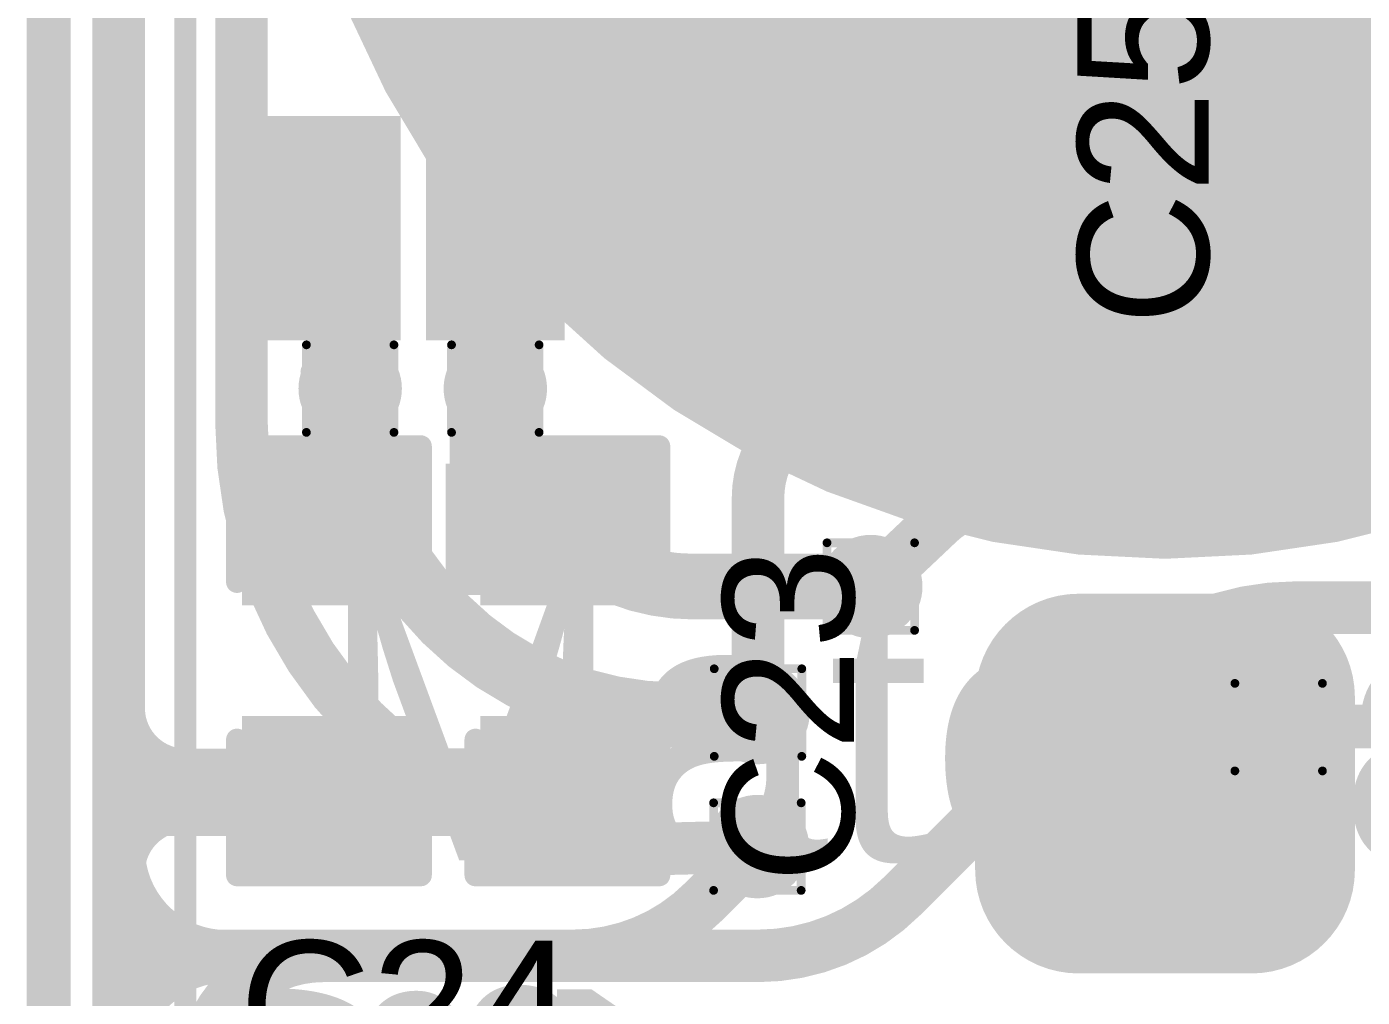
# Model space of a CAD drawing. Header units: inches. Extents: x -17 to 443, y -40 to 218.
# Drawn here: x 139.69 to 147.43, y 15.91 to 21.54 of the extents above; entities that cross this region are included whole.
import ezdxf

# ---------------------------------------------------------------- set-up
doc = ezdxf.new("R2010")
doc.units = ezdxf.units.IN
for name, color, linetype in [('Board Outline', 216, 'Continuous'), ('Bottom Layer', 5, 'Continuous'), ('Bottom Overlay', 54, 'Continuous'), ('Bottom Paste', 16, 'Continuous'), ('Bottom Solder', 6, 'Continuous'), ('Drill Drawing', 1, 'Continuous'), ('Fabrication', 76, 'Continuous'), ('Top Layer', 1, 'Continuous'), ('Top Overlay', 2, 'Continuous'), ('Top Paste', 8, 'Continuous'), ('Top Solder', 216, 'Continuous'), ('Via Holes', 16, 'Continuous')]:
    doc.layers.add(name, color=color, linetype=linetype)
doc.styles.add('Arial', font='', dxfattribs={"height": 0.2})
doc.styles.add('Arial Black_Bold', font='', dxfattribs={"height": 0.2})
doc.styles.get('Arial').set_extended_font_data('Arial')
doc.styles.get('Arial Black_Bold').set_extended_font_data('Arial Black', bold=True)

# ---------------------------------------------------------------- blocks, each defined once
blk = doc.blocks.new('SEMG_PAD_B_67')
at = {"layer": 'Bottom Layer'}
h = blk.add_hatch(color=5, dxfattribs=at)
edge = h.paths.add_edge_path()
edge.add_arc((2.794e-05, -9.98718602), 5.00000016, 0, 360)
at = {"layer": 'Bottom Paste'}
h = blk.add_hatch(color=16, dxfattribs=at)
edge = h.paths.add_edge_path()
edge.add_arc((2.794e-05, -9.98718602), 5.00000016, 0, 360)
at = {"layer": 'Bottom Solder'}
h = blk.add_hatch(color=6, dxfattribs=at)
edge = h.paths.add_edge_path()
edge.add_arc((2.794e-05, -9.98718602), 5.10160016, 0, 360)
at = {"layer": 'Bottom Overlay', "const_width": 0.127}
blk.add_lwpolyline([(5.683262699999999, 10.96579468), (5.683262699999999, -10.96562958)], dxfattribs=at)
blk = doc.blocks.new('SOT_23_5_77')
at = {"layer": 'Top Layer'}
for points in [[(-1.85000011, 1.25000004), (-0.74999977, 1.25000004), (-0.74999977, 0.65000124), (-1.85000011, 0.65000124)], [(0.74999977, 1.25000004), (1.85000011, 1.25000004), (1.85000011, 0.65000124), (0.74999977, 0.65000124)], [(-1.85000011, 0.2999994), (-0.74999977, 0.2999994), (-0.74999977, -0.2999994), (-1.85000011, -0.2999994)], [(-1.85000011, -0.65000124), (-0.74999977, -0.65000124), (-0.74999977, -1.25000004), (-1.85000011, -1.25000004)], [(0.74999977, -0.65000124), (1.85000011, -0.65000124), (1.85000011, -1.25000004), (0.74999977, -1.25000004)]]:
    blk.add_hatch(color=1, dxfattribs=at).paths.add_polyline_path(points)
at = {"layer": 'Top Paste'}
for points in [[(-1.85000011, 1.25000004), (-0.74999977, 1.25000004), (-0.74999977, 0.65000124), (-1.85000011, 0.65000124)], [(0.74999977, 1.25000004), (1.85000011, 1.25000004), (1.85000011, 0.65000124), (0.74999977, 0.65000124)], [(-1.85000011, 0.2999994), (-0.74999977, 0.2999994), (-0.74999977, -0.2999994), (-1.85000011, -0.2999994)], [(-1.85000011, -0.65000124), (-0.74999977, -0.65000124), (-0.74999977, -1.25000004), (-1.85000011, -1.25000004)], [(0.74999977, -0.65000124), (1.85000011, -0.65000124), (1.85000011, -1.25000004), (0.74999977, -1.25000004)]]:
    blk.add_hatch(color=8, dxfattribs=at).paths.add_polyline_path(points)
at = {"layer": 'Top Solder'}
for points in [[(-1.95160011, 1.35160004), (-0.6483997699999999, 1.35160004), (-0.6483997699999999, 0.54840124), (-1.95160011, 0.54840124)], [(0.6483997699999999, 1.35160004), (1.95160011, 1.35160004), (1.95160011, 0.54840124), (0.6483997699999999, 0.54840124)], [(-1.95160011, 0.4015993999999999), (-0.6483997699999999, 0.4015993999999999), (-0.6483997699999999, -0.4015993999999999), (-1.95160011, -0.4015993999999999)], [(-1.95160011, -0.54840124), (-0.6483997699999999, -0.54840124), (-0.6483997699999999, -1.35160004), (-1.95160011, -1.35160004)], [(0.6483997699999999, -0.54840124), (1.95160011, -0.54840124), (1.95160011, -1.35160004), (0.6483997699999999, -1.35160004)]]:
    blk.add_hatch(color=216, dxfattribs=at).paths.add_polyline_path(points)
at = {"layer": 'Top Overlay', "const_width": 0.127}
for points in [[(-0.87900256, 1.4986), (-0.87900256, 1.3986002)], [(-0.87900256, 1.4986), (0.8735949, 1.4986)], [(0.8735949, 1.4986), (0.8735974400000001, 1.3986002)], [(-2.1336, 1.0668), (-2.1336, 0.8128)], [(-2.1336, 1.0668), (-2.0066, 0.9397999999999999)], [(-2.0066, 0.9397999999999999), (-2.1336, 0.8128)], [(0.88000078, 0.43999912), (0.8800033199999999, -0.41800018)], [(-0.87900256, -1.3986002), (-0.87900256, -1.4986)], [(0.8735974400000001, -1.3986002), (0.8735949, -1.4986)], [(-0.87900256, -1.4986), (0.8735949, -1.4986)]]:
    blk.add_lwpolyline(points, dxfattribs=at)
at = {"layer": 'Top Overlay', "const_width": 0.0635}
for points in [[(-0.9107525599999998, 1.4986, 1), (-0.8472525599999999, 1.4986, 1)], [(-0.9107525599999998, 1.4986, 1), (-0.8472525599999999, 1.4986, 1)], [(0.8418448999999999, 1.4986, 1), (0.9053449, 1.4986, 1)], [(0.8418448999999999, 1.4986, 1), (0.9053449, 1.4986, 1)], [(-0.9107525599999998, 1.3986002, 1), (-0.8472525599999999, 1.3986002, 1)], [(0.84184744, 1.3986002, 1), (0.9053474399999999, 1.3986002, 1)], [(-2.16535, 1.0668, 1), (-2.10185, 1.0668, 1)], [(-2.16535, 1.0668, 1), (-2.10185, 1.0668, 1)], [(-2.03835, 0.9397999999999999, 1), (-1.97485, 0.9397999999999999, 1)], [(-2.03835, 0.9397999999999999, 1), (-1.97485, 0.9397999999999999, 1)], [(-2.16535, 0.8128, 1), (-2.10185, 0.8128, 1)], [(-2.16535, 0.8128, 1), (-2.10185, 0.8128, 1)], [(0.84825078, 0.43999912, 1), (0.91175078, 0.43999912, 1)], [(0.8482533200000001, -0.41800018, 1), (0.9117533199999999, -0.41800018, 1)], [(-0.9107525599999998, -1.3986002, 1), (-0.8472525599999999, -1.3986002, 1)], [(0.84184744, -1.3986002, 1), (0.9053474399999999, -1.3986002, 1)], [(-0.9107525599999998, -1.4986, 1), (-0.8472525599999999, -1.4986, 1)], [(-0.9107525599999998, -1.4986, 1), (-0.8472525599999999, -1.4986, 1)], [(0.8418448999999999, -1.4986, 1), (0.9053449, -1.4986, 1)], [(0.8418448999999999, -1.4986, 1), (0.9053449, -1.4986, 1)]]:
    blk.add_lwpolyline(points, format="xyb", close=True, dxfattribs=at)
blk = doc.blocks.new('T____P____SMD_3_P____213')
at = {"layer": 'Top Layer'}
h = blk.add_hatch(color=1, dxfattribs=at)
edge = h.paths.add_edge_path()
edge.add_arc((-0.50000154, -2.03999846), 0.499999, 90, 180)
edge.add_line((-1.00000054, -2.03999846), (-1.00000054, -3.04000154))
edge.add_arc((-0.50000154, -3.04000154), 0.499999, 180, 270)
edge.add_line((-0.5000015400000001, -3.54000054), (0.5000015399999999, -3.54000054))
edge.add_arc((0.50000154, -3.04000154), 0.499999, 270, 360)
edge.add_line((1.00000054, -3.04000154), (1.00000054, -2.03999846))
edge.add_arc((0.50000154, -2.03999846), 0.499999, 0, 90)
edge.add_line((0.50000154, -1.53999946), (-0.50000154, -1.53999946))
at = {"layer": 'Top Paste'}
h = blk.add_hatch(color=8, dxfattribs=at)
edge = h.paths.add_edge_path()
edge.add_arc((-0.50000154, -2.03999846), 0.499999, 90, 180)
edge.add_line((-1.00000054, -2.03999846), (-1.00000054, -3.04000154))
edge.add_arc((-0.50000154, -3.04000154), 0.499999, 180, 270)
edge.add_line((-0.5000015400000001, -3.54000054), (0.5000015399999999, -3.54000054))
edge.add_arc((0.50000154, -3.04000154), 0.499999, 270, 360)
edge.add_line((1.00000054, -3.04000154), (1.00000054, -2.03999846))
edge.add_arc((0.50000154, -2.03999846), 0.499999, 0, 90)
edge.add_line((0.50000154, -1.53999946), (-0.50000154, -1.53999946))
at = {"layer": 'Top Solder'}
h = blk.add_hatch(color=216, dxfattribs=at)
edge = h.paths.add_edge_path()
edge.add_arc((-0.50000154, -2.03999846), 0.601599, 90, 180)
edge.add_line((-1.10160054, -2.03999846), (-1.10160054, -3.04000154))
edge.add_arc((-0.50000154, -3.04000154), 0.601599, 180, 270)
edge.add_line((-0.5000015400000001, -3.64160054), (0.5000015399999999, -3.64160054))
edge.add_arc((0.50000154, -3.04000154), 0.601599, 270, 360)
edge.add_line((1.10160054, -3.04000154), (1.10160054, -2.03999846))
edge.add_arc((0.50000154, -2.03999846), 0.601599, 0, 90)
edge.add_line((0.50000154, -1.43839946), (-0.50000154, -1.43839946))
blk = doc.blocks.new('C___0603_239')
at = {"layer": 'Top Layer'}
for points in [[(-0.3809999999999999, 0.4445), (-0.3809999999999999, -0.4445), (-1.143, -0.4445), (-1.143, 0.4445)], [(1.143, 0.4445), (1.143, -0.4445), (0.3809999999999999, -0.4445), (0.3809999999999999, 0.4445)]]:
    blk.add_hatch(color=1, dxfattribs=at).paths.add_polyline_path(points)
at = {"layer": 'Top Paste'}
for points in [[(-0.3809999999999999, 0.4445), (-0.3809999999999999, -0.4445), (-1.143, -0.4445), (-1.143, 0.4445)], [(1.143, 0.4445), (1.143, -0.4445), (0.3809999999999999, -0.4445), (0.3809999999999999, 0.4445)]]:
    blk.add_hatch(color=8, dxfattribs=at).paths.add_polyline_path(points)
at = {"layer": 'Top Solder'}
for points in [[(-0.3210001199999999, 0.50449988), (-0.3210001199999999, -0.50449988), (-1.20299988, -0.50449988), (-1.20299988, 0.50449988)], [(1.20299988, 0.50449988), (1.20299988, -0.50449988), (0.3210001199999999, -0.50449988), (0.3210001199999999, 0.50449988)]]:
    blk.add_hatch(color=216, dxfattribs=at).paths.add_polyline_path(points)
at = {"layer": 'Top Overlay', "const_width": 0.127}
for points in [[(-0.4571999999999999, 0.5334), (-1.2446, 0.5334)], [(-1.2446, -0.5334), (-1.2446, 0.5334)], [(1.2446, 0.5334), (0.4571999999999999, 0.5334)], [(1.2446, -0.5334), (1.2446, 0.5334)], [(-0.4571999999999999, -0.5334), (-1.2446, -0.5334)], [(1.2446, -0.5334), (0.4571999999999999, -0.5334)]]:
    blk.add_lwpolyline(points, dxfattribs=at)
at = {"layer": 'Top Overlay', "const_width": 0.0635}
for points in [[(-1.27635, 0.5334, 1), (-1.21285, 0.5334, 1)], [(-1.27635, 0.5334, 1), (-1.21285, 0.5334, 1)], [(-0.4889499999999999, 0.5334, 1), (-0.42545, 0.5334, 1)], [(0.42545, 0.5334, 1), (0.4889499999999999, 0.5334, 1)], [(1.21285, 0.5334, 1), (1.27635, 0.5334, 1)], [(1.21285, 0.5334, 1), (1.27635, 0.5334, 1)], [(-1.27635, -0.5334, 1), (-1.21285, -0.5334, 1)], [(-1.27635, -0.5334, 1), (-1.21285, -0.5334, 1)], [(-0.4889499999999999, -0.5334, 1), (-0.42545, -0.5334, 1)], [(0.42545, -0.5334, 1), (0.4889499999999999, -0.5334, 1)], [(1.21285, -0.5334, 1), (1.27635, -0.5334, 1)], [(1.21285, -0.5334, 1), (1.27635, -0.5334, 1)]]:
    blk.add_lwpolyline(points, format="xyb", close=True, dxfattribs=at)
blk = doc.blocks.new('C___0603_240')
at = {"layer": 'Top Layer'}
for points in [[(-0.3809999999999999, 0.4445), (-0.3809999999999999, -0.4445), (-1.143, -0.4445), (-1.143, 0.4445)], [(1.143, 0.4445), (1.143, -0.4445), (0.3809999999999999, -0.4445), (0.3809999999999999, 0.4445)]]:
    blk.add_hatch(color=1, dxfattribs=at).paths.add_polyline_path(points)
at = {"layer": 'Top Paste'}
for points in [[(-0.3809999999999999, 0.4445), (-0.3809999999999999, -0.4445), (-1.143, -0.4445), (-1.143, 0.4445)], [(1.143, 0.4445), (1.143, -0.4445), (0.3809999999999999, -0.4445), (0.3809999999999999, 0.4445)]]:
    blk.add_hatch(color=8, dxfattribs=at).paths.add_polyline_path(points)
at = {"layer": 'Top Solder'}
for points in [[(-0.3210001199999999, 0.50449988), (-0.3210001199999999, -0.50449988), (-1.20299988, -0.50449988), (-1.20299988, 0.50449988)], [(1.20299988, 0.50449988), (1.20299988, -0.50449988), (0.3210001199999999, -0.50449988), (0.3210001199999999, 0.50449988)]]:
    blk.add_hatch(color=216, dxfattribs=at).paths.add_polyline_path(points)
at = {"layer": 'Top Overlay', "const_width": 0.127}
for points in [[(-1.2446, 0.5334), (-0.4571999999999999, 0.5334)], [(-1.2446, 0.5334), (-1.2446, -0.5334)], [(0.4571999999999999, 0.5334), (1.2446, 0.5334)], [(1.2446, 0.5334), (1.2446, -0.5334)], [(-1.2446, -0.5334), (-0.4571999999999999, -0.5334)], [(0.4571999999999999, -0.5334), (1.2446, -0.5334)]]:
    blk.add_lwpolyline(points, dxfattribs=at)
at = {"layer": 'Top Overlay', "const_width": 0.0635}
for points in [[(-1.27635, 0.5334, 1), (-1.21285, 0.5334, 1)], [(-1.27635, 0.5334, 1), (-1.21285, 0.5334, 1)], [(-0.4889499999999999, 0.5334, 1), (-0.42545, 0.5334, 1)], [(0.42545, 0.5334, 1), (0.4889499999999999, 0.5334, 1)], [(1.21285, 0.5334, 1), (1.27635, 0.5334, 1)], [(1.21285, 0.5334, 1), (1.27635, 0.5334, 1)], [(-1.27635, -0.5334, 1), (-1.21285, -0.5334, 1)], [(-1.27635, -0.5334, 1), (-1.21285, -0.5334, 1)], [(-0.4889499999999999, -0.5334, 1), (-0.42545, -0.5334, 1)], [(0.42545, -0.5334, 1), (0.4889499999999999, -0.5334, 1)], [(1.21285, -0.5334, 1), (1.27635, -0.5334, 1)], [(1.21285, -0.5334, 1), (1.27635, -0.5334, 1)]]:
    blk.add_lwpolyline(points, format="xyb", close=True, dxfattribs=at)
blk = doc.blocks.new('C___0603_241')
at = {"layer": 'Top Layer'}
for points in [[(-0.3809999999999999, 0.4445), (-0.3809999999999999, -0.4445), (-1.143, -0.4445), (-1.143, 0.4445)], [(1.143, 0.4445), (1.143, -0.4445), (0.3809999999999999, -0.4445), (0.3809999999999999, 0.4445)]]:
    blk.add_hatch(color=1, dxfattribs=at).paths.add_polyline_path(points)
at = {"layer": 'Top Paste'}
for points in [[(-0.3809999999999999, 0.4445), (-0.3809999999999999, -0.4445), (-1.143, -0.4445), (-1.143, 0.4445)], [(1.143, 0.4445), (1.143, -0.4445), (0.3809999999999999, -0.4445), (0.3809999999999999, 0.4445)]]:
    blk.add_hatch(color=8, dxfattribs=at).paths.add_polyline_path(points)
at = {"layer": 'Top Solder'}
for points in [[(-0.3210001199999999, 0.50449988), (-0.3210001199999999, -0.50449988), (-1.20299988, -0.50449988), (-1.20299988, 0.50449988)], [(1.20299988, 0.50449988), (1.20299988, -0.50449988), (0.3210001199999999, -0.50449988), (0.3210001199999999, 0.50449988)]]:
    blk.add_hatch(color=216, dxfattribs=at).paths.add_polyline_path(points)
at = {"layer": 'Top Overlay', "const_width": 0.127}
for points in [[(-1.2446, 0.5334), (-0.4571999999999999, 0.5334)], [(-1.2446, 0.5334), (-1.2446, -0.5334)], [(0.4571999999999999, 0.5334), (1.2446, 0.5334)], [(1.2446, 0.5334), (1.2446, -0.5334)], [(-1.2446, -0.5334), (-0.4571999999999999, -0.5334)], [(0.4571999999999999, -0.5334), (1.2446, -0.5334)]]:
    blk.add_lwpolyline(points, dxfattribs=at)
at = {"layer": 'Top Overlay', "const_width": 0.0635}
for points in [[(-1.27635, 0.5334, 1), (-1.21285, 0.5334, 1)], [(-1.27635, 0.5334, 1), (-1.21285, 0.5334, 1)], [(-0.4889499999999999, 0.5334, 1), (-0.42545, 0.5334, 1)], [(0.42545, 0.5334, 1), (0.4889499999999999, 0.5334, 1)], [(1.21285, 0.5334, 1), (1.27635, 0.5334, 1)], [(1.21285, 0.5334, 1), (1.27635, 0.5334, 1)], [(-1.27635, -0.5334, 1), (-1.21285, -0.5334, 1)], [(-1.27635, -0.5334, 1), (-1.21285, -0.5334, 1)], [(-0.4889499999999999, -0.5334, 1), (-0.42545, -0.5334, 1)], [(0.42545, -0.5334, 1), (0.4889499999999999, -0.5334, 1)], [(1.21285, -0.5334, 1), (1.27635, -0.5334, 1)], [(1.21285, -0.5334, 1), (1.27635, -0.5334, 1)]]:
    blk.add_lwpolyline(points, format="xyb", close=True, dxfattribs=at)

msp = doc.modelspace()

# ---------------------------------------------------------------- hatches: boundary and pattern name
at = {"layer": 'Bottom Layer'}
h = msp.add_hatch(color=5, dxfattribs=at)
edge = h.paths.add_edge_path()
edge.add_arc((141.56165744, 19.4365245), 0.2999994, 0, 360)
h = msp.add_hatch(color=5, dxfattribs=at)
edge = h.paths.add_edge_path()
edge.add_arc((142.403703, 19.4365245), 0.2999994, 0, 360)
h = msp.add_hatch(color=5, dxfattribs=at)
edge = h.paths.add_edge_path()
edge.add_arc((144.58192064, 18.28794158), 0.2999994, 0, 360)
h = msp.add_hatch(color=5, dxfattribs=at)
edge = h.paths.add_edge_path()
edge.add_arc((143.927703, 17.55710738), 0.2999994, 0, 360)
h = msp.add_hatch(color=5, dxfattribs=at)
edge = h.paths.add_edge_path()
edge.add_arc((146.94831164, 17.47247458), 0.2999994, 0, 360)
h = msp.add_hatch(color=5, dxfattribs=at)
edge = h.paths.add_edge_path()
edge.add_arc((143.92400222, 16.77931874), 0.2999994, 0, 360)
at = {"layer": 'Top Layer'}
for points in [[(141.15370296, 19.81748132), (141.84665052, 19.81748132), (141.84665052, 20.9174842), (141.15370296, 20.9174842)], [(142.1155654, 18.2382795), (143.26620064, 18.2382795), (143.26620064, 19.0002795), (142.1155654, 19.0002795)]]:
    msp.add_hatch(color=1, dxfattribs=at).paths.add_polyline_path(points)
h = msp.add_hatch(color=1, dxfattribs=at)
edge = h.paths.add_edge_path()
edge.add_arc((141.56165744, 19.4365245), 0.2999994, 0, 360)
h = msp.add_hatch(color=1, dxfattribs=at)
edge = h.paths.add_edge_path()
edge.add_arc((142.403703, 19.4365245), 0.2999994, 0, 360)
h = msp.add_hatch(color=1, dxfattribs=at)
edge = h.paths.add_edge_path()
edge.add_arc((144.58192064, 18.28794158), 0.2999994, 0, 360)
h = msp.add_hatch(color=1, dxfattribs=at)
edge = h.paths.add_edge_path()
edge.add_arc((143.927703, 17.55710738), 0.2999994, 0, 360)
h = msp.add_hatch(color=1, dxfattribs=at)
edge = h.paths.add_edge_path()
edge.add_arc((146.94831164, 17.47247458), 0.2999994, 0, 360)
h = msp.add_hatch(color=1, dxfattribs=at)
edge = h.paths.add_edge_path()
edge.add_arc((143.92400222, 16.77931874), 0.2999994, 0, 360)
at = {"layer": 'Via Holes'}
h = msp.add_hatch(color=7, dxfattribs=at)
edge = h.paths.add_edge_path()
edge.add_arc((141.56165744, 19.4365245), 0.1499997, 0, 360)
h = msp.add_hatch(color=7, dxfattribs=at)
edge = h.paths.add_edge_path()
edge.add_arc((142.403703, 19.4365245), 0.1499997, 0, 360)
h = msp.add_hatch(color=7, dxfattribs=at)
edge = h.paths.add_edge_path()
edge.add_arc((144.58192064, 18.28794158), 0.1499997, 0, 360)
h = msp.add_hatch(color=7, dxfattribs=at)
edge = h.paths.add_edge_path()
edge.add_arc((143.927703, 17.55710738), 0.1499997, 0, 360)
h = msp.add_hatch(color=7, dxfattribs=at)
edge = h.paths.add_edge_path()
edge.add_arc((146.94831164, 17.47247458), 0.1499997, 0, 360)
h = msp.add_hatch(color=7, dxfattribs=at)
edge = h.paths.add_edge_path()
edge.add_arc((143.92400222, 16.77931874), 0.1499997, 0, 360)

# ---------------------------------------------------------------- linework, layer by layer
at = {"layer": 'Board Outline', "const_width": 0.127}
msp.add_lwpolyline([(139.81202416, 2.64837164), (139.81218418, 24.5040277)], dxfattribs=at)
at = {"layer": 'Bottom Layer'}
for points, const_width in [([(140.21857148, 16.76695148), (140.21857148, 24.81257928)], 0.3048), ([(140.93145804, 19.22757902), (140.93145804, 24.63006758)], 0.3048), ([(143.55228592, 18.28794158), (144.58192064, 18.28794158)], 0.3809999999999999), ([(147.0432162, 18.16582092), (147.67794442, 18.16582092)], 0.3048), ([(144.76287786, 16.49136148), (146.0089155, 17.73739912)], 0.3048), ([(143.46277632, 17.5420528), (143.927703, 17.5534193)], 0.3809999999999999), ([(143.927703, 17.5534193), (143.927703, 17.55710738)], 0.3809999999999999), ([(143.4562409, 17.54194104), (143.45901204, 17.54197914)], 0.3809999999999999), ([(146.95231976, 17.4764827), (151.4579394, 17.4764827)], 0.254), ([(140.21857148, 15.5187904), (140.21857148, 16.76695148)], 0.3048), ([(143.57421374, 16.77110692), (143.57423406, 16.77110692)], 0.3048), ([(143.57423406, 16.77110692), (143.9240454, 16.77557224)], 0.3048), ([(143.92400222, 16.77561542), (143.92400222, 16.77931874)], 0.3048), ([(143.92400222, 16.77561542), (143.9240454, 16.77557224)], 0.3048), ([(140.33210186, 16.1454211), (140.78629196, 16.1454211)], 0.3048), ([(140.78629196, 16.1454211), (143.927703, 16.1454211)], 0.3048)]:
    msp.add_lwpolyline(points, dxfattribs=dict(at, const_width=const_width))
for points, const_width in [([(143.4562409, 17.54194104, -0.4142135623730951), (141.56165744, 19.4365245)], 0.3809999999999999), ([(143.55228592, 18.28794158, -0.4142135623730951), (142.403703, 19.4365245)], 0.3809999999999999), ([(143.57421374, 16.77110692, -0.4357695006468923), (140.9314555, 19.22757902)], 0.3048), ([(146.00970036, 17.73818398, -0.1987148447064526), (147.0432162, 18.16582092)], 0.3048), ([(146.0089155, 17.73739912, -0.0001900120954727), (146.00970036, 17.73818398)], 0.3048), ([(143.46277632, 17.54205534, -0.0024704083372507), (143.45901204, 17.54198168)], 0.3809999999999999), ([(140.78629196, 16.1454211, -0.3879676943921401), (140.21857148, 16.76695148)], 0.3048), ([(144.76221746, 16.49070108, -0.198706667158914), (143.927703, 16.1454211)], 0.3048), ([(144.7628804, 16.49136148, -0.0001978790105878), (144.76221746, 16.49070108)], 0.3048), ([(140.21857148, 15.5187904, -0.4142135623730951), (140.84265202, 16.14287094)], 0.3048), ([(140.84265202, 16.14287094, -0.0226120741771786), (140.78629196, 16.1454211)], 0.3048)]:
    msp.add_lwpolyline(points, format="xyb", dxfattribs=dict(at, const_width=const_width))
for points, const_width in [([(141.46640744, 19.4365245, 1), (141.65690744, 19.4365245, 1)], 0.1905), ([(142.308453, 19.4365245, 1), (142.498953, 19.4365245, 1)], 0.1905), ([(140.8552555, 19.22757902, 1), (141.0076555, 19.22757902, 1)], 0.1524), ([(140.85525804, 19.22757902, 1), (141.00765804, 19.22757902, 1)], 0.1524), ([(143.45703592, 18.28794158, 1), (143.64753592, 18.28794158, 1)], 0.1905), ([(143.45703592, 18.28794158, 1), (143.64753592, 18.28794158, 1)], 0.1905), ([(144.48667064, 18.28794158, 1), (144.67717064, 18.28794158, 1)], 0.1905), ([(146.9670162, 18.16582092, 1), (147.1194162, 18.16582092, 1)], 0.1524), ([(146.9670162, 18.16582092, 1), (147.1194162, 18.16582092, 1)], 0.1524), ([(145.9327155, 17.73739912, 1), (146.0851155, 17.73739912, 1)], 0.1524), ([(145.9327155, 17.73739912, 1), (146.0851155, 17.73739912, 1)], 0.1524), ([(145.93350036, 17.73818398, 1), (146.08590036, 17.73818398, 1)], 0.1524), ([(145.93350036, 17.73818398, 1), (146.08590036, 17.73818398, 1)], 0.1524), ([(143.832453, 17.55710738, 1), (144.022953, 17.55710738, 1)], 0.1905), ([(143.832453, 17.5534193, 1), (144.022953, 17.5534193, 1)], 0.1905), ([(143.832453, 17.5534193, 1), (144.022953, 17.5534193, 1)], 0.1905), ([(143.3609909, 17.54194104, 1), (143.5514909, 17.54194104, 1)], 0.1905), ([(143.3609909, 17.54194104, 1), (143.5514909, 17.54194104, 1)], 0.1905), ([(143.36376204, 17.54198168, 1), (143.55426204, 17.54198168, 1)], 0.1905), ([(143.36376204, 17.54197914, 1), (143.55426204, 17.54197914, 1)], 0.1905), ([(143.36752632, 17.54205534, 1), (143.55802632, 17.54205534, 1)], 0.1905), ([(143.36752632, 17.5420528, 1), (143.55802632, 17.5420528, 1)], 0.1905), ([(146.88881976, 17.4764827, 1), (147.01581976, 17.4764827, 1)], 0.127), ([(140.14237148, 16.76695148, 1), (140.29477148, 16.76695148, 1)], 0.1524), ([(140.14237148, 16.76695148, 1), (140.29477148, 16.76695148, 1)], 0.1524), ([(140.14237148, 16.76695148, 1), (140.29477148, 16.76695148, 1)], 0.1524), ([(143.49801374, 16.77110692, 1), (143.65041374, 16.77110692, 1)], 0.1524), ([(143.49801374, 16.77110692, 1), (143.65041374, 16.77110692, 1)], 0.1524), ([(143.49803406, 16.77110692, 1), (143.65043406, 16.77110692, 1)], 0.1524), ([(143.49803406, 16.77110692, 1), (143.65043406, 16.77110692, 1)], 0.1524), ([(143.84780222, 16.77931874, 1), (144.00020222, 16.77931874, 1)], 0.1524), ([(143.84780222, 16.77561542, 1), (144.00020222, 16.77561542, 1)], 0.1524), ([(143.84780222, 16.77561542, 1), (144.00020222, 16.77561542, 1)], 0.1524), ([(143.8478454, 16.77557224, 1), (144.0002454, 16.77557224, 1)], 0.1524), ([(143.8478454, 16.77557224, 1), (144.0002454, 16.77557224, 1)], 0.1524), ([(144.68601746, 16.49070108, 1), (144.83841746, 16.49070108, 1)], 0.1524), ([(144.68601746, 16.49070108, 1), (144.83841746, 16.49070108, 1)], 0.1524), ([(144.68667786, 16.49136148, 1), (144.83907786, 16.49136148, 1)], 0.1524), ([(144.6866804, 16.49136148, 1), (144.8390804, 16.49136148, 1)], 0.1524), ([(140.25590186, 16.1454211, 1), (140.40830186, 16.1454211, 1)], 0.1524), ([(140.71009196, 16.1454211, 1), (140.86249196, 16.1454211, 1)], 0.1524), ([(140.71009196, 16.1454211, 1), (140.86249196, 16.1454211, 1)], 0.1524), ([(140.71009196, 16.1454211, 1), (140.86249196, 16.1454211, 1)], 0.1524), ([(140.71009196, 16.1454211, 1), (140.86249196, 16.1454211, 1)], 0.1524), ([(140.76645202, 16.14287094, 1), (140.91885202, 16.14287094, 1)], 0.1524), ([(140.76645202, 16.14287094, 1), (140.91885202, 16.14287094, 1)], 0.1524), ([(143.851503, 16.1454211, 1), (144.003903, 16.1454211, 1)], 0.1524), ([(143.851503, 16.1454211, 1), (144.003903, 16.1454211, 1)], 0.1524)]:
    msp.add_lwpolyline(points, format="xyb", close=True, dxfattribs=dict(at, const_width=const_width))
at = {"layer": 'Drill Drawing', "const_width": 0.0508}
for points in [[(141.30765744, 19.6905245), (141.81565744, 19.6905245)], [(141.30765744, 19.1825245), (141.30765744, 19.6905245)], [(141.81565744, 19.1825245), (141.81565744, 19.6905245)], [(142.149703, 19.6905245), (142.657703, 19.6905245)], [(142.149703, 19.1825245), (142.149703, 19.6905245)], [(142.657703, 19.1825245), (142.657703, 19.6905245)], [(141.30765744, 19.1825245), (141.81565744, 19.1825245)], [(142.149703, 19.1825245), (142.657703, 19.1825245)], [(144.32792064, 18.54194158), (144.83592064, 18.54194158)], [(144.32792064, 18.03394158), (144.32792064, 18.54194158)], [(144.83592064, 18.03394158), (144.83592064, 18.54194158)], [(144.32792064, 18.03394158), (144.83592064, 18.03394158)], [(143.673703, 17.81110738), (144.181703, 17.81110738)], [(143.673703, 17.30310738), (143.673703, 17.81110738)], [(144.181703, 17.30310738), (144.181703, 17.81110738)], [(146.69431164, 17.72647458), (147.20231164, 17.72647458)], [(146.69431164, 17.21847458), (146.69431164, 17.72647458)], [(147.20231164, 17.21847458), (147.20231164, 17.72647458)], [(143.673703, 17.30310738), (144.181703, 17.30310738)], [(146.69431164, 17.21847458), (147.20231164, 17.21847458)], [(143.67000222, 17.03331874), (144.17800222, 17.03331874)], [(143.67000222, 16.52531874), (143.67000222, 17.03331874)], [(144.17800222, 16.52531874), (144.17800222, 17.03331874)], [(143.67000222, 16.52531874), (144.17800222, 16.52531874)]]:
    msp.add_lwpolyline(points, dxfattribs=at)
at = {"layer": 'Drill Drawing', "const_width": 0.0254}
for points in [[(141.29495744, 19.6905245, 1), (141.32035744, 19.6905245, 1)], [(141.29495744, 19.6905245, 1), (141.32035744, 19.6905245, 1)], [(141.80295744, 19.6905245, 1), (141.82835744, 19.6905245, 1)], [(141.80295744, 19.6905245, 1), (141.82835744, 19.6905245, 1)], [(142.137003, 19.6905245, 1), (142.162403, 19.6905245, 1)], [(142.137003, 19.6905245, 1), (142.162403, 19.6905245, 1)], [(142.645003, 19.6905245, 1), (142.670403, 19.6905245, 1)], [(142.645003, 19.6905245, 1), (142.670403, 19.6905245, 1)], [(141.29495744, 19.1825245, 1), (141.32035744, 19.1825245, 1)], [(141.29495744, 19.1825245, 1), (141.32035744, 19.1825245, 1)], [(141.80295744, 19.1825245, 1), (141.82835744, 19.1825245, 1)], [(141.80295744, 19.1825245, 1), (141.82835744, 19.1825245, 1)], [(142.137003, 19.1825245, 1), (142.162403, 19.1825245, 1)], [(142.137003, 19.1825245, 1), (142.162403, 19.1825245, 1)], [(142.645003, 19.1825245, 1), (142.670403, 19.1825245, 1)], [(142.645003, 19.1825245, 1), (142.670403, 19.1825245, 1)], [(144.31522064, 18.54194158, 1), (144.34062064, 18.54194158, 1)], [(144.31522064, 18.54194158, 1), (144.34062064, 18.54194158, 1)], [(144.82322064, 18.54194158, 1), (144.84862064, 18.54194158, 1)], [(144.82322064, 18.54194158, 1), (144.84862064, 18.54194158, 1)], [(144.31522064, 18.03394158, 1), (144.34062064, 18.03394158, 1)], [(144.31522064, 18.03394158, 1), (144.34062064, 18.03394158, 1)], [(144.82322064, 18.03394158, 1), (144.84862064, 18.03394158, 1)], [(144.82322064, 18.03394158, 1), (144.84862064, 18.03394158, 1)], [(143.661003, 17.81110738, 1), (143.686403, 17.81110738, 1)], [(143.661003, 17.81110738, 1), (143.686403, 17.81110738, 1)], [(144.169003, 17.81110738, 1), (144.194403, 17.81110738, 1)], [(144.169003, 17.81110738, 1), (144.194403, 17.81110738, 1)], [(146.68161164, 17.72647458, 1), (146.70701164, 17.72647458, 1)], [(146.68161164, 17.72647458, 1), (146.70701164, 17.72647458, 1)], [(147.18961164, 17.72647458, 1), (147.21501164, 17.72647458, 1)], [(147.18961164, 17.72647458, 1), (147.21501164, 17.72647458, 1)], [(143.661003, 17.30310738, 1), (143.686403, 17.30310738, 1)], [(143.661003, 17.30310738, 1), (143.686403, 17.30310738, 1)], [(144.169003, 17.30310738, 1), (144.194403, 17.30310738, 1)], [(144.169003, 17.30310738, 1), (144.194403, 17.30310738, 1)], [(146.68161164, 17.21847458, 1), (146.70701164, 17.21847458, 1)], [(146.68161164, 17.21847458, 1), (146.70701164, 17.21847458, 1)], [(147.18961164, 17.21847458, 1), (147.21501164, 17.21847458, 1)], [(147.18961164, 17.21847458, 1), (147.21501164, 17.21847458, 1)], [(143.65730222, 17.03331874, 1), (143.68270222, 17.03331874, 1)], [(143.65730222, 17.03331874, 1), (143.68270222, 17.03331874, 1)], [(144.16530222, 17.03331874, 1), (144.19070222, 17.03331874, 1)], [(144.16530222, 17.03331874, 1), (144.19070222, 17.03331874, 1)], [(143.65730222, 16.52531874, 1), (143.68270222, 16.52531874, 1)], [(143.65730222, 16.52531874, 1), (143.68270222, 16.52531874, 1)], [(144.16530222, 16.52531874, 1), (144.19070222, 16.52531874, 1)], [(144.16530222, 16.52531874, 1), (144.19070222, 16.52531874, 1)]]:
    msp.add_lwpolyline(points, format="xyb", close=True, dxfattribs=at)
at = {"layer": 'Fabrication', "const_width": 0.254}
msp.add_lwpolyline([(151.28894558, 23.57618348, 1), (141.28894526, 23.57618348, 1)], format="xyb", close=True, dxfattribs=at)
msp.add_lwpolyline([(139.81202416, 2.64837164), (139.81218418, 24.5040277)], dxfattribs=at)
at = {"layer": 'Top Layer'}
for points, const_width in [([(146.26182076, 19.37592518), (146.26182076, 27.46808069999999)], 0.3048), ([(145.68805508, 19.67446662), (145.68805508, 25.82132758)], 0.3048), ([(140.21850544, 16.76695148), (140.21855878, 24.14270508)], 0.3048), ([(141.45370236, 20.36748276), (141.49970176, 20.32148336)], 0.508), ([(141.49970176, 20.07148132), (141.49970176, 20.32148336)], 0.508), ([(141.49970176, 20.32148336), (141.56165744, 20.25952768)], 0.508), ([(142.403703, 19.4365245), (142.403703, 20.3409804)], 0.508), ([(141.56165744, 19.4365245), (141.56165744, 20.25952768)], 0.508), ([(143.39970304, 20.26198386), (144.74825762, 20.26198386)], 0.508), ([(141.54405524, 19.4189223), (141.56165744, 19.4365245)], 0.508), ([(141.56165744, 18.61351878), (141.56165744, 19.4365245)], 0.508), ([(142.39238476, 19.42520626), (142.403703, 19.4365245)], 0.508), ([(142.39238476, 18.8478795), (142.39238476, 19.42520626)], 0.508), ([(144.4952025, 19.369659), (145.38325508, 19.369659)], 0.3048), ([(141.438503, 18.6194827), (141.54405524, 18.72503494)], 0.508), ([(143.927703, 17.55710738), (143.927703, 18.8021595)], 0.3048), ([(145.33028084, 18.8021595), (145.68805508, 18.8021595)], 0.3048), ([(144.58192064, 18.28794158), (144.97694652, 18.66154002)], 0.3048), ([(140.32636654, 17.09414158), (140.41401178, 17.09414158)], 0.508), ([(140.41401178, 17.09414158), (141.56165744, 17.09414158)], 0.508), ([(141.438503, 17.0954827), (142.82170318, 17.0954827)], 0.508), ([(146.33848812, 17.0954827), (146.94430352, 17.0954827)], 0.508), ([(146.94430352, 17.0954827), (146.94831164, 17.09147458)], 0.508), ([(142.82170318, 17.0952795), (142.82170318, 17.0954827)], 0.3048), ([(140.21844956, 8.5225128), (140.21851052, 16.76248616)], 0.3048), ([(143.61075418, 16.45867168), (143.92400222, 16.77191972)], 0.3048), ([(143.92400222, 16.77191972), (143.92400222, 16.77931874)], 0.3048), ([(141.40394884, 16.1454211), (142.85449966, 16.1454211)], 0.3048)]:
    msp.add_lwpolyline(points, dxfattribs=dict(at, const_width=const_width))
for points, const_width in [([(141.32670236, 20.36748276, 1), (141.58070236, 20.36748276, 1)], 0.254), ([(141.37270176, 20.32148336, 1), (141.62670176, 20.32148336, 1)], 0.254), ([(141.37270176, 20.32148336, 1), (141.62670176, 20.32148336, 1)], 0.254), ([(141.37270176, 20.32148336, 1), (141.62670176, 20.32148336, 1)], 0.254), ([(142.276703, 20.3409804, 1), (142.530703, 20.3409804, 1)], 0.254), ([(141.43465744, 20.25952768, 1), (141.68865744, 20.25952768, 1)], 0.254), ([(141.43465744, 20.25952768, 1), (141.68865744, 20.25952768, 1)], 0.254), ([(143.27270304, 20.26198386, 1), (143.52670304, 20.26198386, 1)], 0.254), ([(144.62125762, 20.26198386, 1), (144.87525762, 20.26198386, 1)], 0.254), ([(141.37270176, 20.07148132, 1), (141.62670176, 20.07148132, 1)], 0.254), ([(145.61185508, 19.67446662, 1), (145.76425508, 19.67446662, 1)], 0.1524), ([(145.61185508, 19.67446662, 1), (145.76425508, 19.67446662, 1)], 0.1524), ([(141.43465744, 19.4365245, 1), (141.68865744, 19.4365245, 1)], 0.254), ([(141.43465744, 19.4365245, 1), (141.68865744, 19.4365245, 1)], 0.254), ([(141.43465744, 19.4365245, 1), (141.68865744, 19.4365245, 1)], 0.254), ([(142.276703, 19.4365245, 1), (142.530703, 19.4365245, 1)], 0.254), ([(142.276703, 19.4365245, 1), (142.530703, 19.4365245, 1)], 0.254), ([(141.41705524, 19.4189223, 1), (141.67105524, 19.4189223, 1)], 0.254), ([(142.26538476, 19.42520626, 1), (142.51938476, 19.42520626, 1)], 0.254), ([(142.26538476, 19.42520626, 1), (142.51938476, 19.42520626, 1)], 0.254), ([(146.18562076, 19.37592518, 1), (146.33802076, 19.37592518, 1)], 0.1524), ([(146.18562076, 19.37592518, 1), (146.33802076, 19.37592518, 1)], 0.1524), ([(144.4190025, 19.369659, 1), (144.5714025, 19.369659, 1)], 0.1524), ([(144.4190025, 19.369659, 1), (144.5714025, 19.369659, 1)], 0.1524), ([(145.30705508, 19.369659, 1), (145.45945508, 19.369659, 1)], 0.1524), ([(145.30705508, 19.369659, 1), (145.45945508, 19.369659, 1)], 0.1524), ([(142.26538476, 18.8478795, 1), (142.51938476, 18.8478795, 1)], 0.254), ([(141.41705524, 18.72503494, 1), (141.67105524, 18.72503494, 1)], 0.254), ([(143.851503, 18.8021595, 1), (144.003903, 18.8021595, 1)], 0.1524), ([(143.851503, 18.8021595, 1), (144.003903, 18.8021595, 1)], 0.1524), ([(145.25408084, 18.8021595, 1), (145.40648084, 18.8021595, 1)], 0.1524), ([(145.25408084, 18.8021595, 1), (145.40648084, 18.8021595, 1)], 0.1524), ([(145.61185508, 18.8021595, 1), (145.76425508, 18.8021595, 1)], 0.1524), ([(145.61185508, 18.8021595, 1), (145.76425508, 18.8021595, 1)], 0.1524), ([(141.311503, 18.6194827, 1), (141.565503, 18.6194827, 1)], 0.254), ([(141.43465744, 18.61351878, 1), (141.68865744, 18.61351878, 1)], 0.254), ([(144.90074652, 18.66154002, 1), (145.05314652, 18.66154002, 1)], 0.1524), ([(144.90074652, 18.66154002, 1), (145.05314652, 18.66154002, 1)], 0.1524), ([(144.50572064, 18.28794158, 1), (144.65812064, 18.28794158, 1)], 0.1524), ([(140.1424045, 17.57226356, 1), (140.2948045, 17.57226356, 1)], 0.1524), ([(143.851503, 17.55710738, 1), (144.003903, 17.55710738, 1)], 0.1524), ([(140.19936654, 17.09414158, 1), (140.45336654, 17.09414158, 1)], 0.254), ([(140.28701178, 17.09414158, 1), (140.54101178, 17.09414158, 1)], 0.254), ([(140.28701178, 17.09414158, 1), (140.54101178, 17.09414158, 1)], 0.254), ([(140.52956654, 17.19574158, 1), (140.68196654, 17.19574158, 1)], 0.1524), ([(140.52956654, 17.14494158, 1), (140.68196654, 17.14494158, 1)], 0.1524), ([(141.311503, 17.0954827, 1), (141.565503, 17.0954827, 1)], 0.254), ([(141.31284412, 17.14494158, 1), (141.46524412, 17.14494158, 1)], 0.1524), ([(141.43465744, 17.09414158, 1), (141.68865744, 17.09414158, 1)], 0.254), ([(142.69470318, 17.0954827, 1), (142.94870318, 17.0954827, 1)], 0.254), ([(146.21148812, 17.0954827, 1), (146.46548812, 17.0954827, 1)], 0.254), ([(146.21282924, 17.14494158, 1), (146.36522924, 17.14494158, 1)], 0.1524), ([(146.81730352, 17.0954827, 1), (147.07130352, 17.0954827, 1)], 0.254), ([(146.81730352, 17.0954827, 1), (147.07130352, 17.0954827, 1)], 0.254), ([(146.82131164, 17.09147458, 1), (147.07531164, 17.09147458, 1)], 0.254), ([(140.33781178, 17.09414158, 1), (140.49021178, 17.09414158, 1)], 0.1524), ([(141.362303, 17.0954827, 1), (141.514703, 17.0954827, 1)], 0.1524), ([(142.74550318, 17.0954827, 1), (142.89790318, 17.0954827, 1)], 0.1524), ([(142.74550318, 17.0952795, 1), (142.89790318, 17.0952795, 1)], 0.1524), ([(146.26228812, 17.0954827, 1), (146.41468812, 17.0954827, 1)], 0.1524), ([(140.33781178, 16.96714158, 1), (140.49021178, 16.96714158, 1)], 0.1524), ([(140.14230544, 16.76695148, 1), (140.29470544, 16.76695148, 1)], 0.1524), ([(140.14231052, 16.76248616, 1), (140.29471052, 16.76248616, 1)], 0.1524), ([(140.14231306, 16.76248616, 1), (140.29471306, 16.76248616, 1)], 0.1524), ([(140.14237148, 16.76694894, 1), (140.29477148, 16.76694894, 1)], 0.1524), ([(140.14237148, 16.76694894, 1), (140.29477148, 16.76694894, 1)], 0.1524), ([(140.1424045, 16.7684196, 1), (140.2948045, 16.7684196, 1)], 0.1524), ([(143.84780222, 16.77931874, 1), (144.00020222, 16.77931874, 1)], 0.1524), ([(143.84780222, 16.77191972, 1), (144.00020222, 16.77191972, 1)], 0.1524), ([(143.84780222, 16.77191972, 1), (144.00020222, 16.77191972, 1)], 0.1524), ([(140.1424045, 16.6414196, 1), (140.2948045, 16.6414196, 1)], 0.1524), ([(143.53455418, 16.45867168, 1), (143.68695418, 16.45867168, 1)], 0.1524), ([(143.53455418, 16.45867168, 1), (143.68695418, 16.45867168, 1)], 0.1524), ([(141.32774884, 16.1454211, 1), (141.48014884, 16.1454211, 1)], 0.1524), ([(141.32774884, 16.1454211, 1), (141.48014884, 16.1454211, 1)], 0.1524), ([(142.77829966, 16.1454211, 1), (142.93069966, 16.1454211, 1)], 0.1524), ([(142.77829966, 16.1454211, 1), (142.93069966, 16.1454211, 1)], 0.1524)]:
    msp.add_lwpolyline(points, format="xyb", close=True, dxfattribs=dict(at, const_width=const_width))
at = {"layer": 'Top Layer', "const_width": 0.3048}
for points in [[(145.68805508, 19.67446662, -0.4142062402446349), (145.38325508, 19.369659)], [(146.26182076, 19.37592518, -0.4142135623730951), (145.68805508, 18.8021595)], [(143.927703, 18.8021595, -0.4142135623730951), (144.4952025, 19.369659)], [(144.97694652, 18.66154002, -0.1916793628161108), (145.33028084, 18.8021595)], [(140.60576654, 17.19574158, -0.4060763031968747), (140.2186045, 17.57226356)], [(140.41401178, 17.09414158, -0.1302142453574066), (140.60576654, 17.14494158)], [(141.38904412, 17.14494158, -0.4142135623730951), (141.438503, 17.0954827)], [(146.33848812, 17.0954827, -0.4142135623730951), (146.28902924, 17.14494158)], [(140.2186045, 16.6414196, -0.2620078878757801), (140.41401178, 16.96714158)], [(140.21851306, 16.76248616, -0.0036617391166226), (140.21857148, 16.76694894)], [(140.21857148, 16.76694894, -0.001205567154083), (140.2186045, 16.7684196)], [(143.61075418, 16.45867168, -0.198912367379658), (142.85449966, 16.1454211)], [(140.70111052, 15.44258278, -0.4142135623730951), (141.40394884, 16.1454211)]]:
    msp.add_lwpolyline(points, format="xyb", dxfattribs=at)

# ---------------------------------------------------------------- block references
for name, p, rotation in [('SEMG_PAD_B_67', (146.28897336, 13.58899746), 180), ('SOT_23_5_77', (142.403703, 21.6674827), 90), ('C___0603_239', (144.77365762, 21.0324827), 270), ('C___0603_240', (141.438503, 17.8574827), 90), ('C___0603_241', (142.82170318, 17.8572795), 90), ('T____P____SMD_3_P____213', (146.28902924, 14.60492888), 180)]:
    msp.add_blockref(name, p, dxfattribs=dict(rotation=rotation))

# ---------------------------------------------------------------- texts
at = {"layer": 'Fabrication', "style": 'Arial'}
msp.add_text('Material', height=1.524, rotation=360, dxfattribs=at).set_placement((141.37414956, 16.6995983))
at = {"layer": 'Top Overlay'}
for s, height, rotation, style, p in [('C25', 0.7619999999999999, 90, 'Arial', (146.54290478, 19.8034148)), ('C23', 0.7619999999999999, 90, 'Arial', (144.4845091, 16.5665912)), ('C24', 0.7619999999999999, 360, 'Arial', (140.91597928, 15.47157434)), ('SB408', 1.27, 90, 'Arial Black_Bold', (142.89887092, 9.83141798)), ('SB410', 1.27, 90, 'Arial Black_Bold', (141.76003652, 9.83142052)), ('SB407', 1.27, 90, 'Arial Black_Bold', (144.0317922, 9.83142052))]:
    msp.add_text(s, height=height, rotation=rotation, dxfattribs=dict(at, style=style)).set_placement(p)

doc.saveas('drawing.dxf')
